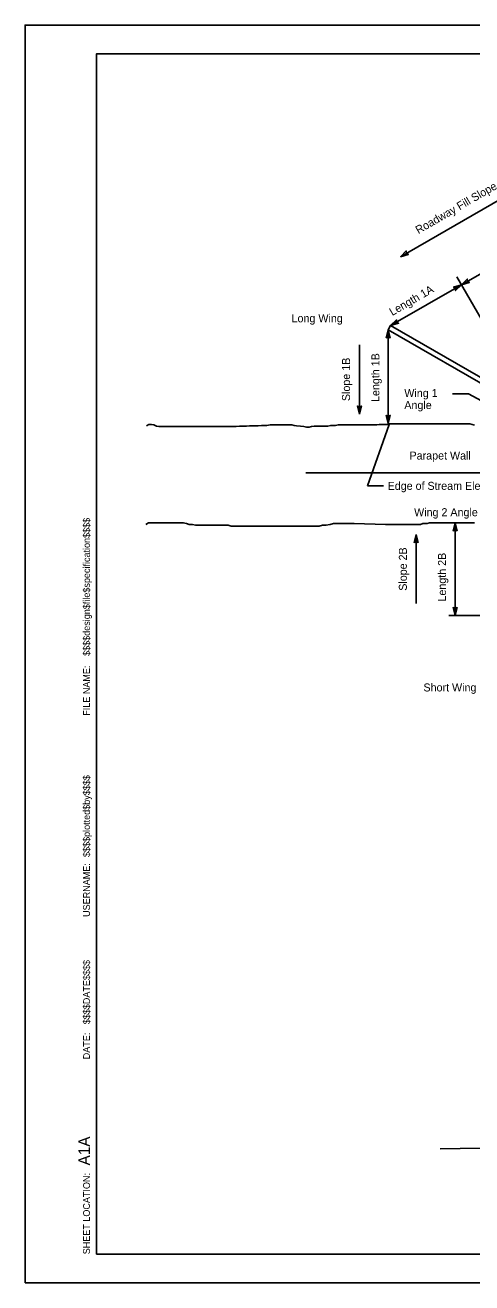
# Model space of a CAD drawing. Extents: x 491 to 818, y 1145 to 1233.
# Drawn here: x 674 to 705.3, y 1144.9 to 1232.9 of the extents above; entities that cross this region are included whole.
import ezdxf

# ---------------------------------------------------------------- set-up
doc = ezdxf.new("R2010")
doc.units = 0
for name, color, linetype in [('01-Slab', 7, 'Continuous'), ('03-Dimensions', 7, 'Continuous'), ('06-CenterLine', 7, 'Continuous'), ('10-Sheet Border', 7, 'Continuous'), ('11-Sheet Trim', 7, 'Continuous'), ('62-Sheet IDs', 7, 'Continuous'), ('Level 3', 7, 'Continuous')]:
    doc.layers.add(name, color=color, linetype=linetype)

# ---------------------------------------------------------------- blocks, each defined once
blk = doc.blocks.new('ARHEAD')
at = {"layer": 'Level 3'}
blk.add_lwpolyline([(0, 0), (-0.133, 0.033), (-0.117, 0), (-0.133, -0.033)], close=True, dxfattribs=at)

msp = doc.modelspace()

# ---------------------------------------------------------------- linework, layer by layer
at = {"layer": '01-Slab'}
for p, q in [((699.43, 1211.586), (699.596, 1211.874)), ((710.222, 1205.74), (699.596, 1211.874)), ((709.822, 1205.586), (699.43, 1211.586)), ((703.066, 1154.267), (783.048, 1155.948))]:
    msp.add_line(p, q, dxfattribs=at)
at = {"layer": '03-Dimensions'}
for p, q in [((710.263, 1222.458), (700.279, 1216.694)), ((714.043, 1220.215), (699.596, 1211.874)), ((709.228, 1206.614), (704.218, 1215.293)), ((699.43, 1205.029), (699.43, 1211.586)), ((697.41, 1205.682), (697.41, 1210.523)), ((703.91, 1207.091), (705.03, 1207.091)), ((705.958, 1206.621), (705.03, 1207.091)), ((699.492, 1204.957), (697.984, 1200.664)), ((699.104, 1200.664), (697.984, 1200.664)), ((704.103, 1198.077), (704.103, 1191.586)), ((701.373, 1197.264), (701.373, 1192.423)), ((705.848, 1191.586), (703.665, 1191.586))]:
    msp.add_line(p, q, dxfattribs=at)
for points in [[(699.492, 1204.957), (698.796, 1204.953), (698.622, 1204.923), (698.448, 1204.923), (698.273, 1204.923), (698.099, 1204.923), (697.925, 1204.923), (697.751, 1204.923), (697.577, 1204.923), (697.403, 1204.923), (697.229, 1204.923), (697.055, 1204.923), (696.881, 1204.923), (696.707, 1204.923), (696.533, 1204.923), (696.33, 1204.923), (696.098, 1204.923), (695.924, 1204.923), (695.749, 1204.894), (695.575, 1204.894), (695.401, 1204.894), (695.198, 1204.836), (695.024, 1204.836), (694.763, 1204.836), (694.589, 1204.836), (694.415, 1204.836), (694.241, 1204.836), (694.067, 1204.807), (693.893, 1204.778), (693.719, 1204.778), (693.516, 1204.807), (693.283, 1204.836), (693.022, 1204.865), (692.848, 1204.894), (692.674, 1204.923), (692.5, 1204.923), (692.326, 1204.923), (692.123, 1204.923), (691.92, 1204.923), (691.717, 1204.923), (691.543, 1204.923), (691.369, 1204.923), (691.166, 1204.923), (690.934, 1204.894), (690.759, 1204.894), (690.556, 1204.894), (690.324, 1204.865), (690.15, 1204.865), (689.947, 1204.865), (689.715, 1204.865), (689.512, 1204.836), (689.251, 1204.836), (689.019, 1204.836), (688.787, 1204.807), (688.584, 1204.807), (688.351, 1204.807), (688.177, 1204.807), (687.945, 1204.807), (687.713, 1204.807), (687.539, 1204.807), (687.278, 1204.807), (687.075, 1204.807), (686.901, 1204.807), (686.698, 1204.807), (686.466, 1204.807), (686.292, 1204.807), (686.06, 1204.807), (685.885, 1204.807), (685.682, 1204.807), (685.421, 1204.807), (685.218, 1204.807), (684.986, 1204.807), (684.783, 1204.807), (684.58, 1204.807), (684.377, 1204.807), (684.203, 1204.807), (684, 1204.807), (683.797, 1204.807), (683.594, 1204.807), (683.391, 1204.807), (683.216, 1204.836), (683.042, 1204.923), (682.868, 1204.953), (682.694, 1204.953), (682.52, 1204.865)], [(699.375, 1204.994), (699.78, 1204.994), (700.186, 1204.994), (700.429, 1204.994), (700.753, 1204.994), (701.077, 1204.994), (701.483, 1204.994), (701.807, 1204.994), (702.131, 1204.994), (702.456, 1204.994), (702.78, 1204.994), (703.023, 1204.994), (703.348, 1204.994), (703.672, 1204.994), (703.915, 1204.994), (704.24, 1204.994), (704.564, 1204.994), (704.807, 1204.994), (705.132, 1204.994), (705.456, 1204.913)], [(699.245, 1197.961), (697.04, 1198.019), (696.75, 1198.019), (696.518, 1198.019), (696.286, 1198.019), (695.996, 1198.019), (695.764, 1198.019), (695.59, 1198.019), (695.358, 1197.961), (695.068, 1197.903), (694.836, 1197.903), (694.603, 1197.845), (694.313, 1197.845), (694.081, 1197.845), (693.849, 1197.845), (693.617, 1197.845), (693.385, 1197.845), (693.153, 1197.845), (692.979, 1197.845), (692.689, 1197.845), (692.457, 1197.845), (692.225, 1197.845), (691.992, 1197.845), (691.818, 1197.845), (691.586, 1197.845), (691.412, 1197.845), (691.122, 1197.845), (690.948, 1197.845), (690.774, 1197.845), (690.542, 1197.845), (690.31, 1197.845), (690.078, 1197.845), (689.846, 1197.845), (689.613, 1197.845), (689.323, 1197.845), (689.091, 1197.845), (688.859, 1197.845), (688.627, 1197.845), (688.453, 1197.845), (688.221, 1197.903), (687.989, 1197.903), (687.757, 1197.903), (687.583, 1197.903), (687.293, 1197.903), (687.06, 1197.903), (686.828, 1197.903), (686.596, 1197.903), (686.364, 1197.903), (686.19, 1197.903), (685.958, 1197.903), (685.726, 1197.961), (685.494, 1197.961), (685.32, 1198.019), (685.088, 1198.077), (684.856, 1198.077), (684.623, 1198.077), (684.449, 1198.077), (684.217, 1198.077), (683.985, 1198.077), (683.753, 1198.077), (683.521, 1198.077), (683.289, 1198.077), (683.057, 1198.077), (682.825, 1198.077), (682.651, 1198.077), (682.477, 1197.961)], [(699.245, 1197.961), (699.535, 1197.961), (699.826, 1197.961), (700.058, 1197.961), (700.348, 1197.961), (700.522, 1197.961), (700.696, 1197.961), (700.928, 1197.961), (701.218, 1197.961), (701.392, 1197.961), (701.682, 1197.961), (701.856, 1198.019), (702.146, 1198.019), (702.321, 1198.077), (702.553, 1198.077), (702.727, 1198.077), (702.959, 1198.077), (703.133, 1198.077), (703.307, 1198.077), (703.481, 1198.077), (703.655, 1198.077), (703.829, 1198.077), (704.119, 1198.077), (704.351, 1198.077), (704.525, 1198.077), (704.7, 1198.077), (704.99, 1198.077), (705.222, 1198.077), (705.454, 1198.077)]]:
    msp.add_lwpolyline(points, dxfattribs=at)
at = {"layer": '06-CenterLine'}
msp.add_line((693.657, 1201.586), (736.346, 1201.586), dxfattribs=at)
at = {"layer": '10-Sheet Border'}
msp.add_lwpolyline([(679.034, 1146.899), (816.034, 1146.899), (816.034, 1230.898), (679.034, 1230.898)], close=True, dxfattribs=at)
at = {"layer": '11-Sheet Trim'}
msp.add_lwpolyline([(674.034, 1144.899), (818.034, 1144.899), (818.034, 1232.898), (674.034, 1232.898)], close=True, dxfattribs=at)

# ---------------------------------------------------------------- block references
at = {"layer": '03-Dimensions'}
for p, xscale, yscale, rotation in [((700.279, 1216.694), 4.199991600000001, 4.1999916000000015, -149.49999877114428), ((704.543, 1214.73), 4.199991600000001, 4.199991600000001, 30.50000122885575), ((704.543, 1214.73), 4.199991600000001, 4.1999916000000015, -149.49999877114428), ((699.596, 1211.874), 4.199991600000001, 4.1999916000000015, -149.49999877114428), ((699.43, 1211.586), 4.1999916, 4.199991600000001, 90.18567948236998), ((697.41, 1205.682), 4.1999916, 4.199991600000001, -89.81432051763002), ((699.43, 1205.029), 4.1999916, 4.199991600000001, -89.81432051763002), ((704.103, 1198.077), 4.1999916, 4.199991600000001, 90.18567948236998), ((701.373, 1197.264), 4.1999916, 4.199991600000001, 90.18567948236999), ((704.103, 1191.586), 4.1999916, 4.199991600000001, -89.81432051763002)]:
    msp.add_blockref('ARHEAD', p, dxfattribs=dict(at, xscale=xscale, yscale=yscale, rotation=rotation))

# ---------------------------------------------------------------- texts
for s, rotation, p in [('Roadway Fill Slope', 30, (701.536, 1218.271)), ('Length 1A', 30, (699.706, 1212.543)), ('Long Wing', 0.00001, (692.667, 1212.111)), ('Slope 1B', 90, (696.756, 1206.594)), ('Length 1B', 90, (698.807, 1206.532)), ('Slope 2B', 90, (700.729, 1193.323)), ('Length 2B', 90, (703.465, 1192.57)), ('Short Wing', 0.00001, (701.891, 1186.278))]:
    msp.add_text(s, height=0.56, rotation=rotation, dxfattribs=at).set_placement(p)
for s, p in [('Wing 1 ', (700.552, 1206.879)), ('Angle', (700.552, 1206.039)), ('Parapet Wall', (700.915, 1202.504)), ('Edge of Stream Elevation ', (699.384, 1200.384)), ('Wing 2 Angle', (701.236, 1198.539))]:
    msp.add_text(s, height=0.56, dxfattribs=at).set_placement(p)
at = {"layer": '11-Sheet Trim'}
for s, height, p in [('FILE NAME:', 0.4724, (678.561, 1184.578)), ('USERNAME:', 0.4724, (678.561, 1170.505)), ('DATE:', 0.4724, (678.561, 1160.543)), ('SHEET LOCATION:', 0.47244, (678.561, 1146.898))]:
    msp.add_text(s, height=height, rotation=90, dxfattribs=at).set_placement(p)
at = {"layer": '62-Sheet IDs'}
for s, height, p in [('$$$$design$file$specification$$$$', 0.47244, (678.562, 1188.767)), ('$$$$plotted$by$$$$', 0.47244, (678.561, 1174.694)), ('$$$$DATE$$$$', 0.47244, (678.562, 1162.991)), ('A1A', 0.8, (678.562, 1153.115))]:
    msp.add_text(s, height=height, rotation=90, dxfattribs=at).set_placement(p)

doc.saveas('drawing.dxf')
